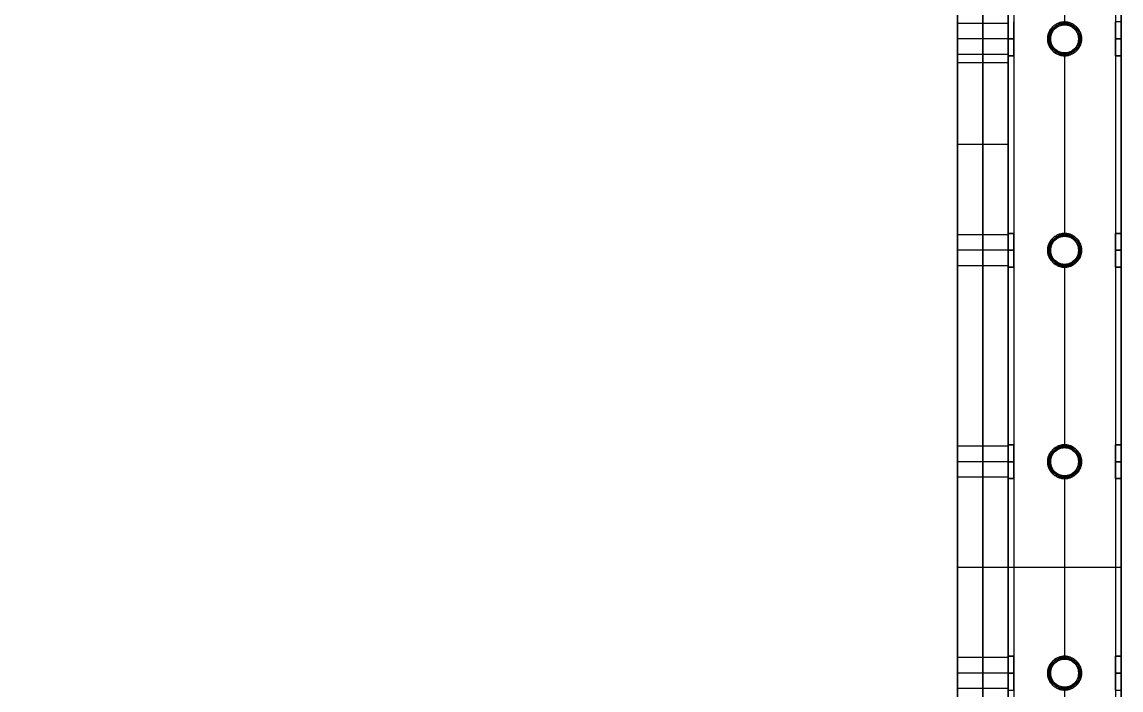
# Model space of a CAD drawing. Header units: millimetres. Extents: x -6529 to 809, y -8611 to 207.
# Drawn here: x 419.5 to 809, y -4096.7 to -3859.7 of the extents above; entities that cross this region are included whole.
import ezdxf

# ---------------------------------------------------------------- set-up
doc = ezdxf.new("R2010")
doc.units = ezdxf.units.MM
doc.header["$MEASUREMENT"] = 0
for name, color, linetype, true_color in [('gaten$11mm', 7, 'Continuous', 0xff6a35), ('platen', 7, 'Continuous', 0x007f00), ('staal', 5, 'Continuous', 0x0000ff)]:
    doc.layers.add(name, color=color, linetype=linetype, true_color=true_color)

# ---------------------------------------------------------------- blocks, each defined once
blk = doc.blocks.new('top plaat')
at = {"layer": 'platen'}
for p, q in [((1296, -125), (1296, -125, 18)), ((1290.5, -130.5), (1290.5, -130.5, 18)), ((1301.5, -130.5), (1301.5, -130.5, 18)), ((1296, -136), (1296, -136, 18)), ((1296, -200), (1296, -200, 18)), ((1290.5, -205.5), (1290.5, -205.5, 18)), ((1301.5, -205.5), (1301.5, -205.5, 18)), ((1296, -211), (1296, -211, 18)), ((1296, -275), (1296, -275, 18)), ((1290.5, -280.5), (1290.5, -280.5, 18)), ((1301.5, -280.5), (1301.5, -280.5, 18)), ((1296, -286), (1296, -286, 18)), ((1296, -350), (1296, -350, 18)), ((1290.5, -355.5), (1290.5, -355.5, 18)), ((1301.5, -355.5), (1301.5, -355.5, 18)), ((1296, -361), (1296, -361, 18))]:
    blk.add_line(p, q, dxfattribs=at)
for points in [[(1316, -1236), (1316, -927), (1316, -618), (1316, -309), (1316, 0)], [(1316, -1236, 18), (1316, -927, 18), (1316, -618, 18), (1316, -309, 18), (1316, 0, 18)], [(1316, -1236, 9), (1316, -927, 9), (1316, -618, 9), (1316, -309, 9), (1316, 0, 9)]]:
    blk.add_open_spline(points, degree=2, knots=[7292.2246, 7292.2246, 7292.2246, 7911.517745, 7911.517745, 8530.810891, 8530.810891, 8530.810891], dxfattribs=at)
for points, knots in [([(1290.5, -130.5), (1290.5, -125), (1296, -125), (1301.5, -125), (1301.5, -130.5), (1301.5, -136), (1296, -136), (1290.5, -136), (1290.5, -130.5)], [-31.415927, -31.415927, -31.415927, -23.561945, -23.561945, -15.707963, -15.707963, -7.853982, -7.853982, 0, 0, 0]), ([(1290.5, -130.5, 18), (1290.5, -125, 18), (1296, -125, 18), (1301.5, -125, 18), (1301.5, -130.5, 18), (1301.5, -136, 18), (1296, -136, 18), (1290.5, -136, 18), (1290.5, -130.5, 18)], [-31.415927, -31.415927, -31.415927, -23.561945, -23.561945, -15.707963, -15.707963, -7.853982, -7.853982, 0, 0, 0]), ([(1290.5, -130.5, 9), (1290.5, -136, 9), (1296, -136, 9), (1301.5, -136, 9), (1301.5, -130.5, 9), (1301.5, -125, 9), (1296, -125, 9), (1290.5, -125, 9), (1290.5, -130.5, 9)], [0, 0, 0, 7.853982, 7.853982, 15.707963, 15.707963, 23.561945, 23.561945, 31.415927, 31.415927, 31.415927]), ([(1290.5, -205.5), (1290.5, -200), (1296, -200), (1301.5, -200), (1301.5, -205.5), (1301.5, -211), (1296, -211), (1290.5, -211), (1290.5, -205.5)], [-31.415927, -31.415927, -31.415927, -23.561945, -23.561945, -15.707963, -15.707963, -7.853982, -7.853982, 0, 0, 0]), ([(1290.5, -205.5, 18), (1290.5, -200, 18), (1296, -200, 18), (1301.5, -200, 18), (1301.5, -205.5, 18), (1301.5, -211, 18), (1296, -211, 18), (1290.5, -211, 18), (1290.5, -205.5, 18)], [-31.415927, -31.415927, -31.415927, -23.561945, -23.561945, -15.707963, -15.707963, -7.853982, -7.853982, 0, 0, 0]), ([(1290.5, -205.5, 9), (1290.5, -211, 9), (1296, -211, 9), (1301.5, -211, 9), (1301.5, -205.5, 9), (1301.5, -200, 9), (1296, -200, 9), (1290.5, -200, 9), (1290.5, -205.5, 9)], [0, 0, 0, 7.853982, 7.853982, 15.707963, 15.707963, 23.561945, 23.561945, 31.415927, 31.415927, 31.415927]), ([(1290.5, -280.5), (1290.5, -275), (1296, -275), (1301.5, -275), (1301.5, -280.5), (1301.5, -286), (1296, -286), (1290.5, -286), (1290.5, -280.5)], [-31.415927, -31.415927, -31.415927, -23.561945, -23.561945, -15.707963, -15.707963, -7.853982, -7.853982, 0, 0, 0]), ([(1290.5, -280.5, 18), (1290.5, -275, 18), (1296, -275, 18), (1301.5, -275, 18), (1301.5, -280.5, 18), (1301.5, -286, 18), (1296, -286, 18), (1290.5, -286, 18), (1290.5, -280.5, 18)], [-31.415927, -31.415927, -31.415927, -23.561945, -23.561945, -15.707963, -15.707963, -7.853982, -7.853982, 0, 0, 0]), ([(1290.5, -280.5, 9), (1290.5, -286, 9), (1296, -286, 9), (1301.5, -286, 9), (1301.5, -280.5, 9), (1301.5, -275, 9), (1296, -275, 9), (1290.5, -275, 9), (1290.5, -280.5, 9)], [0, 0, 0, 7.853982, 7.853982, 15.707963, 15.707963, 23.561945, 23.561945, 31.415927, 31.415927, 31.415927]), ([(1290.5, -355.5), (1290.5, -350), (1296, -350), (1301.5, -350), (1301.5, -355.5), (1301.5, -361), (1296, -361), (1290.5, -361), (1290.5, -355.5)], [-31.415927, -31.415927, -31.415927, -23.561945, -23.561945, -15.707963, -15.707963, -7.853982, -7.853982, 0, 0, 0]), ([(1290.5, -355.5, 18), (1290.5, -350, 18), (1296, -350, 18), (1301.5, -350, 18), (1301.5, -355.5, 18), (1301.5, -361, 18), (1296, -361, 18), (1290.5, -361, 18), (1290.5, -355.5, 18)], [-31.415927, -31.415927, -31.415927, -23.561945, -23.561945, -15.707963, -15.707963, -7.853982, -7.853982, 0, 0, 0]), ([(1290.5, -355.5, 9), (1290.5, -361, 9), (1296, -361, 9), (1301.5, -361, 9), (1301.5, -355.5, 9), (1301.5, -350, 9), (1296, -350, 9), (1290.5, -350, 9), (1290.5, -355.5, 9)], [0, 0, 0, 7.853982, 7.853982, 15.707963, 15.707963, 23.561945, 23.561945, 31.415927, 31.415927, 31.415927])]:
    blk.add_rational_spline(points, [1, 0.707106781187, 1, 0.707106781187, 1, 0.707106781187, 1, 0.707106781187, 1], degree=2, knots=knots, dxfattribs=at)
blk = doc.blocks.new('plaat base')
at = {"layer": 'platen'}
for p, q in [((395.5, 43.5), (395.5, 43.5, 18)), ((390, 38), (390, 38, 18)), ((401, 38), (401, 38, 18)), ((395.5, 32.5), (395.5, 32.5, 18)), ((1296, -332), (1296, -332, 18)), ((1290.5, -337.5), (1290.5, -337.5, 18)), ((1301.5, -337.5), (1301.5, -337.5, 18)), ((1296, -343), (1296, -343, 18)), ((58, -600), (1258, -600)), ((58, -600, 18), (1258, -600, 18)), ((170.5, -1232.5), (170.5, -1232.5, 18)), ((245.5, -1232.5), (245.5, -1232.5, 18)), ((320.5, -1232.5), (320.5, -1232.5, 18)), ((165, -1238), (165, -1238, 18)), ((176, -1238), (176, -1238, 18)), ((240, -1238), (240, -1238, 18)), ((251, -1238), (251, -1238, 18)), ((315, -1238), (315, -1238, 18)), ((326, -1238), (326, -1238, 18)), ((170.5, -1243.5), (170.5, -1243.5, 18)), ((245.5, -1243.5), (245.5, -1243.5, 18)), ((320.5, -1243.5), (320.5, -1243.5, 18))]:
    blk.add_line(p, q, dxfattribs=at)
for points in [[(658, 58), (508, 58), (358, 58)], [(358, 58), (358, 58, 9), (358, 58, 18)], [(658, 58, 18), (508, 58, 18), (358, 58, 18)], [(358, 58), (358, 29), (358, 0)], [(358, 58, 18), (358, 29, 18), (358, 0, 18)], [(658, 58, 9), (508, 58, 9), (358, 58, 9)], [(358, 58, 9), (358, 29, 9), (358, 0, 9)], [(1258, -300), (1258, -121), (1258, 58)], [(1258, -300, 18), (1258, -121, 18), (1258, 58, 18)], [(1258, -300, 9), (1258, -121, 9), (1258, 58, 9)], [(358, 29), (358, 29, 9), (358, 29, 18)], [(358, 0), (179, 0), (0, 0)], [(358, 0, 18), (179, 0, 18), (0, 0, 18)], [(358, 0, 9), (179, 0, 9), (0, 0, 9)], [(179, 0), (179, 0, 9), (179, 0, 18)], [(358, 0), (358, 0, 9), (358, 0, 18)], [(1258, -121), (1258, -121, 9), (1258, -121, 18)], [(1316, -300), (1287, -300), (1258, -300)], [(1258, -300), (1258, -300, 9), (1258, -300, 18)], [(1316, -300, 18), (1287, -300, 18), (1258, -300, 18)], [(1316, -300, 9), (1287, -300, 9), (1258, -300, 9)], [(1287, -300), (1287, -300, 9), (1287, -300, 18)], [(1316, -600), (1316, -450), (1316, -300)], [(1316, -300), (1316, -300, 9), (1316, -300, 18)], [(1316, -600, 18), (1316, -450, 18), (1316, -300, 18)], [(1316, -600, 9), (1316, -450, 9), (1316, -300, 9)], [(358, -1258), (358, -1229), (358, -1200)], [(358, -1200), (358, -1200, 9), (358, -1200, 18)], [(358, -1258, 18), (358, -1229, 18), (358, -1200, 18)], [(358, -1200), (508, -1200), (658, -1200)], [(358, -1200, 18), (508, -1200, 18), (658, -1200, 18)], [(358, -1258, 9), (358, -1229, 9), (358, -1200, 9)], [(358, -1200, 9), (508, -1200, 9), (658, -1200, 9)], [(358, -1229), (358, -1229, 9), (358, -1229, 18)], [(58, -1258), (208, -1258), (358, -1258)], [(58, -1258, 18), (208, -1258, 18), (358, -1258, 18)], [(58, -1258, 9), (208, -1258, 9), (358, -1258, 9)], [(208, -1258), (208, -1258, 9), (208, -1258, 18)], [(358, -1258), (358, -1258, 9), (358, -1258, 18)]]:
    blk.add_open_spline(points, degree=2, dxfattribs=at)
for points in [[(395.5, 43.5), (401, 43.5), (401, 38), (401, 32.5), (395.5, 32.5), (390, 32.5), (390, 38), (390, 43.5), (395.5, 43.5)], [(395.5, 43.5, 18), (401, 43.5, 18), (401, 38, 18), (401, 32.5, 18), (395.5, 32.5, 18), (390, 32.5, 18), (390, 38, 18), (390, 43.5, 18), (395.5, 43.5, 18)], [(1290.5, -337.5), (1290.5, -332), (1296, -332), (1301.5, -332), (1301.5, -337.5), (1301.5, -343), (1296, -343), (1290.5, -343), (1290.5, -337.5)], [(1290.5, -337.5, 18), (1290.5, -332, 18), (1296, -332, 18), (1301.5, -332, 18), (1301.5, -337.5, 18), (1301.5, -343, 18), (1296, -343, 18), (1290.5, -343, 18), (1290.5, -337.5, 18)], [(170.5, -1243.5), (165, -1243.5), (165, -1238), (165, -1232.5), (170.5, -1232.5), (176, -1232.5), (176, -1238), (176, -1243.5), (170.5, -1243.5)], [(170.5, -1243.5, 18), (165, -1243.5, 18), (165, -1238, 18), (165, -1232.5, 18), (170.5, -1232.5, 18), (176, -1232.5, 18), (176, -1238, 18), (176, -1243.5, 18), (170.5, -1243.5, 18)], [(245.5, -1243.5), (240, -1243.5), (240, -1238), (240, -1232.5), (245.5, -1232.5), (251, -1232.5), (251, -1238), (251, -1243.5), (245.5, -1243.5)], [(245.5, -1243.5, 18), (240, -1243.5, 18), (240, -1238, 18), (240, -1232.5, 18), (245.5, -1232.5, 18), (251, -1232.5, 18), (251, -1238, 18), (251, -1243.5, 18), (245.5, -1243.5, 18)], [(320.5, -1243.5), (315, -1243.5), (315, -1238), (315, -1232.5), (320.5, -1232.5), (326, -1232.5), (326, -1238), (326, -1243.5), (320.5, -1243.5)], [(320.5, -1243.5, 18), (315, -1243.5, 18), (315, -1238, 18), (315, -1232.5, 18), (320.5, -1232.5, 18), (326, -1232.5, 18), (326, -1238, 18), (326, -1243.5, 18), (320.5, -1243.5, 18)]]:
    blk.add_rational_spline(points, [1, 0.707106781187, 1, 0.707106781187, 1, 0.707106781187, 1, 0.707106781187, 1], degree=2, knots=[-31.415927, -31.415927, -31.415927, -23.561945, -23.561945, -15.707963, -15.707963, -7.853982, -7.853982, 0, 0, 0], dxfattribs=at)

msp = doc.modelspace()

# ---------------------------------------------------------------- linework, layer by layer
at = {"layer": 'gaten$11mm'}
for centre in [(789.03, -3865.71), (789.03, -3940.71), (789.03, -4015.71), (789.03, -4090.71)]:
    msp.add_circle(centre, 5.5, dxfattribs=at)
at = {"layer": 'staal'}
for p, q in [((789.03, -3859.71, 1314), (789.03, -3859.71, 1316)), ((789.03, -3859.71, 1276), (789.03, -3859.71, 1278)), ((809.03, -3859.71, 1296), (807.03, -3859.71, 1296)), ((789.03, -3860.71, 38), (789.03, -3860.71, 40)), ((789.03, -3860.71), (789.03, -3860.71, 2)), ((769.03, -3865.71, 14), (771.03, -3865.71, 14)), ((769.03, -3865.71, 26), (771.03, -3865.71, 26)), ((771.03, -3865.71, 1290), (769.03, -3865.71, 1290)), ((771.03, -3865.71, 1302), (769.03, -3865.71, 1302)), ((783.03, -3865.71, 1314), (783.03, -3865.71, 1316)), ((783.03, -3865.71, 1276), (783.03, -3865.71, 1278)), ((784.03, -3865.71), (784.03, -3865.71, 2)), ((784.03, -3865.71, 38), (784.03, -3865.71, 40)), ((794.03, -3865.71, 38), (794.03, -3865.71, 40)), ((794.03, -3865.71), (794.03, -3865.71, 2)), ((795.03, -3865.71, 1314), (795.03, -3865.71, 1316)), ((795.03, -3865.71, 1276), (795.03, -3865.71, 1278)), ((807.03, -3865.71, 14), (809.03, -3865.71, 14)), ((807.03, -3865.71, 26), (809.03, -3865.71, 26)), ((809.03, -3865.71, 1290), (807.03, -3865.71, 1290)), ((809.03, -3865.71, 1302), (807.03, -3865.71, 1302)), ((789.03, -3870.71, 38), (789.03, -3870.71, 40)), ((789.03, -3870.71), (789.03, -3870.71, 2)), ((769.03, -3871.71, 20), (771.03, -3871.71, 20)), ((771.03, -3871.71, 1296), (769.03, -3871.71, 1296)), ((789.03, -3871.71, 1314), (789.03, -3871.71, 1316)), ((789.03, -3871.71, 1276), (789.03, -3871.71, 1278)), ((807.03, -3871.71, 20), (809.03, -3871.71, 20)), ((809.03, -3871.71, 1296), (807.03, -3871.71, 1296)), ((769.03, -3934.71, 20), (771.03, -3934.71, 20)), ((771.03, -3934.71, 1296), (769.03, -3934.71, 1296)), ((789.03, -3934.71, 1314), (789.03, -3934.71, 1316)), ((789.03, -3934.71, 1276), (789.03, -3934.71, 1278)), ((789.03, -3935.71, 38), (789.03, -3935.71, 40)), ((789.03, -3935.71), (789.03, -3935.71, 2)), ((807.03, -3934.71, 20), (809.03, -3934.71, 20)), ((809.03, -3934.71, 1296), (807.03, -3934.71, 1296)), ((769.03, -3940.71, 14), (771.03, -3940.71, 14)), ((769.03, -3940.71, 26), (771.03, -3940.71, 26)), ((771.03, -3940.71, 1290), (769.03, -3940.71, 1290)), ((771.03, -3940.71, 1302), (769.03, -3940.71, 1302)), ((783.03, -3940.71, 1314), (783.03, -3940.71, 1316)), ((783.03, -3940.71, 1276), (783.03, -3940.71, 1278)), ((784.03, -3940.71), (784.03, -3940.71, 2)), ((784.03, -3940.71, 38), (784.03, -3940.71, 40)), ((794.03, -3940.71, 38), (794.03, -3940.71, 40)), ((794.03, -3940.71), (794.03, -3940.71, 2)), ((795.03, -3940.71, 1314), (795.03, -3940.71, 1316)), ((795.03, -3940.71, 1276), (795.03, -3940.71, 1278)), ((807.03, -3940.71, 14), (809.03, -3940.71, 14)), ((807.03, -3940.71, 26), (809.03, -3940.71, 26)), ((809.03, -3940.71, 1290), (807.03, -3940.71, 1290)), ((809.03, -3940.71, 1302), (807.03, -3940.71, 1302)), ((769.03, -3946.71, 20), (771.03, -3946.71, 20)), ((771.03, -3946.71, 1296), (769.03, -3946.71, 1296)), ((789.03, -3945.71, 38), (789.03, -3945.71, 40)), ((789.03, -3945.71), (789.03, -3945.71, 2)), ((789.03, -3946.71, 1314), (789.03, -3946.71, 1316)), ((789.03, -3946.71, 1276), (789.03, -3946.71, 1278)), ((807.03, -3946.71, 20), (809.03, -3946.71, 20)), ((809.03, -3946.71, 1296), (807.03, -3946.71, 1296)), ((769.03, -4009.71, 20), (771.03, -4009.71, 20)), ((771.03, -4009.71, 1296), (769.03, -4009.71, 1296)), ((789.03, -4009.71, 1314), (789.03, -4009.71, 1316)), ((789.03, -4009.71, 1276), (789.03, -4009.71, 1278)), ((789.03, -4010.71, 38), (789.03, -4010.71, 40)), ((789.03, -4010.71), (789.03, -4010.71, 2)), ((807.03, -4009.71, 20), (809.03, -4009.71, 20)), ((809.03, -4009.71, 1296), (807.03, -4009.71, 1296)), ((769.03, -4015.71, 14), (771.03, -4015.71, 14)), ((769.03, -4015.71, 26), (771.03, -4015.71, 26)), ((771.03, -4015.71, 1290), (769.03, -4015.71, 1290)), ((771.03, -4015.71, 1302), (769.03, -4015.71, 1302)), ((783.03, -4015.71, 1314), (783.03, -4015.71, 1316)), ((783.03, -4015.71, 1276), (783.03, -4015.71, 1278)), ((784.03, -4015.71), (784.03, -4015.71, 2)), ((784.03, -4015.71, 38), (784.03, -4015.71, 40)), ((794.03, -4015.71, 38), (794.03, -4015.71, 40)), ((794.03, -4015.71), (794.03, -4015.71, 2)), ((795.03, -4015.71, 1314), (795.03, -4015.71, 1316)), ((795.03, -4015.71, 1276), (795.03, -4015.71, 1278)), ((807.03, -4015.71, 14), (809.03, -4015.71, 14)), ((807.03, -4015.71, 26), (809.03, -4015.71, 26)), ((809.03, -4015.71, 1290), (807.03, -4015.71, 1290)), ((809.03, -4015.71, 1302), (807.03, -4015.71, 1302)), ((769.03, -4021.71, 20), (771.03, -4021.71, 20)), ((771.03, -4021.71, 1296), (769.03, -4021.71, 1296)), ((789.03, -4020.71, 38), (789.03, -4020.71, 40)), ((789.03, -4020.71), (789.03, -4020.71, 2)), ((789.03, -4021.71, 1314), (789.03, -4021.71, 1316)), ((789.03, -4021.71, 1276), (789.03, -4021.71, 1278)), ((807.03, -4021.71, 20), (809.03, -4021.71, 20)), ((809.03, -4021.71, 1296), (807.03, -4021.71, 1296)), ((769.03, -4084.71, 20), (771.03, -4084.71, 20)), ((771.03, -4084.71, 1296), (769.03, -4084.71, 1296)), ((789.03, -4084.71, 1314), (789.03, -4084.71, 1316)), ((789.03, -4084.71, 1276), (789.03, -4084.71, 1278)), ((789.03, -4085.71, 38), (789.03, -4085.71, 40)), ((789.03, -4085.71), (789.03, -4085.71, 2)), ((807.03, -4084.71, 20), (809.03, -4084.71, 20)), ((809.03, -4084.71, 1296), (807.03, -4084.71, 1296)), ((769.03, -4090.71, 14), (771.03, -4090.71, 14)), ((769.03, -4090.71, 26), (771.03, -4090.71, 26)), ((771.03, -4090.71, 1290), (769.03, -4090.71, 1290)), ((771.03, -4090.71, 1302), (769.03, -4090.71, 1302)), ((783.03, -4090.71, 1314), (783.03, -4090.71, 1316)), ((783.03, -4090.71, 1276), (783.03, -4090.71, 1278)), ((784.03, -4090.71), (784.03, -4090.71, 2)), ((784.03, -4090.71, 38), (784.03, -4090.71, 40)), ((794.03, -4090.71, 38), (794.03, -4090.71, 40)), ((794.03, -4090.71), (794.03, -4090.71, 2)), ((795.03, -4090.71, 1314), (795.03, -4090.71, 1316)), ((795.03, -4090.71, 1276), (795.03, -4090.71, 1278)), ((807.03, -4090.71, 14), (809.03, -4090.71, 14)), ((807.03, -4090.71, 26), (809.03, -4090.71, 26)), ((809.03, -4090.71, 1290), (807.03, -4090.71, 1290)), ((809.03, -4090.71, 1302), (807.03, -4090.71, 1302)), ((769.03, -4096.71, 20), (771.03, -4096.71, 20)), ((789.03, -4095.71, 38), (789.03, -4095.71, 40)), ((789.03, -4095.71), (789.03, -4095.71, 2)), ((807.03, -4096.71, 20), (809.03, -4096.71, 20))]:
    msp.add_line(p, q, dxfattribs=at)
for points in [[(-506.97, -3695.21), (809.03, -3695.21), (809.03, -5011.21), (-506.97, -5011.21)], [(-466.97, -3735.21), (769.03, -3735.21), (769.03, -4971.21), (-466.97, -4971.21)]]:
    msp.add_lwpolyline(points, close=True, dxfattribs=at)
for centre in [(789.03, -3865.71), (789.03, -3865.71, 39), (789.03, -3865.71, 1), (789.03, -3940.71), (789.03, -3940.71, 39), (789.03, -3940.71, 1), (789.03, -4015.71), (789.03, -4015.71, 39), (789.03, -4015.71, 1), (789.03, -4090.71), (789.03, -4090.71, 39), (789.03, -4090.71, 1)]:
    msp.add_circle(centre, 5, dxfattribs=at)
for points in [[(809.03, -3695.21), (809.03, -4353.21), (809.03, -5011.21)], [(809.03, -3695.21, 40), (809.03, -4353.21, 40), (809.03, -5011.21, 40)], [(809.03, -3695.21, 1276), (809.03, -4353.21, 1276), (809.03, -5011.21, 1276)], [(809.03, -3695.21, 1316), (809.03, -4353.21, 1316), (809.03, -5011.21, 1316)], [(807.03, -3697.21, 38), (807.03, -4353.21, 38), (807.03, -5009.21, 38)], [(807.03, -3697.21, 2), (807.03, -4353.21, 2), (807.03, -5009.21, 2)], [(807.03, -3697.21, 1314), (807.03, -4353.21, 1314), (807.03, -5009.21, 1314)], [(807.03, -3697.21, 1278), (807.03, -4353.21, 1278), (807.03, -5009.21, 1278)], [(769.03, -3735.21), (769.03, -4353.21), (769.03, -4971.21)], [(769.03, -3735.21, 40), (769.03, -4353.21, 40), (769.03, -4971.21, 40)], [(769.03, -3735.21, 1276), (769.03, -4353.21, 1276), (769.03, -4971.21, 1276)], [(769.03, -3735.21, 1316), (769.03, -4353.21, 1316), (769.03, -4971.21, 1316)], [(771.03, -3733.21, 38), (771.03, -4353.21, 38), (771.03, -4973.21, 38)], [(771.03, -3733.21, 2), (771.03, -4353.21, 2), (771.03, -4973.21, 2)], [(771.03, -3733.21, 1314), (771.03, -4353.21, 1314), (771.03, -4973.21, 1314)], [(771.03, -3733.21, 1278), (771.03, -4353.21, 1278), (771.03, -4973.21, 1278)], [(789.03, -3795.71, 40), (789.03, -3828.21, 40), (789.03, -3860.71, 40)], [(789.03, -3795.71, 38), (789.03, -3828.21, 38), (789.03, -3860.71, 38)], [(789.03, -3795.71, 2), (789.03, -3828.21, 2), (789.03, -3860.71, 2)], [(789.03, -3795.71), (789.03, -3828.21), (789.03, -3860.71)], [(789.03, -3796.71, 1316), (789.03, -3828.21, 1316), (789.03, -3859.71, 1316)], [(789.03, -3796.71, 1314), (789.03, -3828.21, 1314), (789.03, -3859.71, 1314)], [(789.03, -3796.71, 1278), (789.03, -3828.21, 1278), (789.03, -3859.71, 1278)], [(789.03, -3796.71, 1276), (789.03, -3828.21, 1276), (789.03, -3859.71, 1276)], [(807.03, -3796.71, 1296), (807.03, -3828.21, 1296), (807.03, -3859.71, 1296)], [(809.03, -3796.71, 1296), (809.03, -3828.21, 1296), (809.03, -3859.71, 1296)], [(789.03, -3870.71, 40), (789.03, -3903.21, 40), (789.03, -3935.71, 40)], [(789.03, -3870.71, 38), (789.03, -3903.21, 38), (789.03, -3935.71, 38)], [(789.03, -3870.71, 2), (789.03, -3903.21, 2), (789.03, -3935.71, 2)], [(789.03, -3870.71), (789.03, -3903.21), (789.03, -3935.71)], [(769.03, -3871.71, 20), (769.03, -3903.21, 20), (769.03, -3934.71, 20)], [(769.03, -3871.71, 1296), (769.03, -3903.21, 1296), (769.03, -3934.71, 1296)], [(771.03, -3871.71, 20), (771.03, -3903.21, 20), (771.03, -3934.71, 20)], [(771.03, -3871.71, 1296), (771.03, -3903.21, 1296), (771.03, -3934.71, 1296)], [(789.03, -3871.71, 1316), (789.03, -3903.21, 1316), (789.03, -3934.71, 1316)], [(789.03, -3871.71, 1314), (789.03, -3903.21, 1314), (789.03, -3934.71, 1314)], [(789.03, -3871.71, 1278), (789.03, -3903.21, 1278), (789.03, -3934.71, 1278)], [(789.03, -3871.71, 1276), (789.03, -3903.21, 1276), (789.03, -3934.71, 1276)], [(807.03, -3871.71, 20), (807.03, -3903.21, 20), (807.03, -3934.71, 20)], [(807.03, -3871.71, 1296), (807.03, -3903.21, 1296), (807.03, -3934.71, 1296)], [(809.03, -3871.71, 20), (809.03, -3903.21, 20), (809.03, -3934.71, 20)], [(809.03, -3871.71, 1296), (809.03, -3903.21, 1296), (809.03, -3934.71, 1296)], [(769.03, -3946.71, 20), (769.03, -3978.21, 20), (769.03, -4009.71, 20)], [(769.03, -3946.71, 1296), (769.03, -3978.21, 1296), (769.03, -4009.71, 1296)], [(771.03, -3946.71, 20), (771.03, -3978.21, 20), (771.03, -4009.71, 20)], [(771.03, -3946.71, 1296), (771.03, -3978.21, 1296), (771.03, -4009.71, 1296)], [(789.03, -3945.71, 40), (789.03, -3978.21, 40), (789.03, -4010.71, 40)], [(789.03, -3945.71, 38), (789.03, -3978.21, 38), (789.03, -4010.71, 38)], [(789.03, -3945.71, 2), (789.03, -3978.21, 2), (789.03, -4010.71, 2)], [(789.03, -3945.71), (789.03, -3978.21), (789.03, -4010.71)], [(789.03, -3946.71, 1316), (789.03, -3978.21, 1316), (789.03, -4009.71, 1316)], [(789.03, -3946.71, 1314), (789.03, -3978.21, 1314), (789.03, -4009.71, 1314)], [(789.03, -3946.71, 1278), (789.03, -3978.21, 1278), (789.03, -4009.71, 1278)], [(789.03, -3946.71, 1276), (789.03, -3978.21, 1276), (789.03, -4009.71, 1276)], [(807.03, -3946.71, 20), (807.03, -3978.21, 20), (807.03, -4009.71, 20)], [(807.03, -3946.71, 1296), (807.03, -3978.21, 1296), (807.03, -4009.71, 1296)], [(809.03, -3946.71, 20), (809.03, -3978.21, 20), (809.03, -4009.71, 20)], [(809.03, -3946.71, 1296), (809.03, -3978.21, 1296), (809.03, -4009.71, 1296)], [(769.03, -4021.71, 20), (769.03, -4053.21, 20), (769.03, -4084.71, 20)], [(769.03, -4021.71, 1296), (769.03, -4053.21, 1296), (769.03, -4084.71, 1296)], [(771.03, -4021.71, 20), (771.03, -4053.21, 20), (771.03, -4084.71, 20)], [(771.03, -4021.71, 1296), (771.03, -4053.21, 1296), (771.03, -4084.71, 1296)], [(789.03, -4020.71, 40), (789.03, -4053.21, 40), (789.03, -4085.71, 40)], [(789.03, -4020.71, 38), (789.03, -4053.21, 38), (789.03, -4085.71, 38)], [(789.03, -4020.71, 2), (789.03, -4053.21, 2), (789.03, -4085.71, 2)], [(789.03, -4020.71), (789.03, -4053.21), (789.03, -4085.71)], [(789.03, -4021.71, 1316), (789.03, -4053.21, 1316), (789.03, -4084.71, 1316)], [(789.03, -4021.71, 1314), (789.03, -4053.21, 1314), (789.03, -4084.71, 1314)], [(789.03, -4021.71, 1278), (789.03, -4053.21, 1278), (789.03, -4084.71, 1278)], [(789.03, -4021.71, 1276), (789.03, -4053.21, 1276), (789.03, -4084.71, 1276)], [(807.03, -4021.71, 20), (807.03, -4053.21, 20), (807.03, -4084.71, 20)], [(807.03, -4021.71, 1296), (807.03, -4053.21, 1296), (807.03, -4084.71, 1296)], [(809.03, -4021.71, 20), (809.03, -4053.21, 20), (809.03, -4084.71, 20)], [(809.03, -4021.71, 1296), (809.03, -4053.21, 1296), (809.03, -4084.71, 1296)], [(769.03, -4096.71, 20), (769.03, -4128.21, 20), (769.03, -4159.71, 20)], [(771.03, -4096.71, 20), (771.03, -4128.21, 20), (771.03, -4159.71, 20)], [(789.03, -4095.71, 40), (789.03, -4128.21, 40), (789.03, -4160.71, 40)], [(789.03, -4095.71, 38), (789.03, -4128.21, 38), (789.03, -4160.71, 38)], [(789.03, -4095.71, 2), (789.03, -4128.21, 2), (789.03, -4160.71, 2)], [(789.03, -4095.71), (789.03, -4128.21), (789.03, -4160.71)], [(807.03, -4096.71, 20), (807.03, -4128.21, 20), (807.03, -4159.71, 20)], [(809.03, -4096.71, 20), (809.03, -4128.21, 20), (809.03, -4159.71, 20)]]:
    msp.add_open_spline(points, degree=2, dxfattribs=at)
for points, weights, knots in [([(769.03, -3865.71, 14), (769.03, -3871.71, 14), (769.03, -3871.71, 20), (769.03, -3871.71, 26), (769.03, -3865.71, 26), (769.03, -3859.71, 26), (769.03, -3859.71, 20), (769.03, -3859.71, 14), (769.03, -3865.71, 14)], [1, 0.707106781187, 1, 0.707106781187, 1, 0.707106781187, 1, 0.707106781187, 1], [-31.415927, -31.415927, -31.415927, -23.561945, -23.561945, -15.707963, -15.707963, -7.853982, -7.853982, 0, 0, 0]), ([(769.03, -3865.71, 1290), (769.03, -3871.71, 1290), (769.03, -3871.71, 1296), (769.03, -3871.71, 1302), (769.03, -3865.71, 1302), (769.03, -3859.71, 1302), (769.03, -3859.71, 1296), (769.03, -3859.71, 1290), (769.03, -3865.71, 1290)], [1, 0.707106781187, 1, 0.707106781187, 1, 0.707106781187, 1, 0.707106781187, 1], [-31.415927, -31.415927, -31.415927, -23.561945, -23.561945, -15.707963, -15.707963, -7.853982, -7.853982, 0, 0, 0]), ([(771.03, -3865.71, 14), (771.03, -3859.71, 14), (771.03, -3859.71, 20), (771.03, -3859.71, 26), (771.03, -3865.71, 26), (771.03, -3871.71, 26), (771.03, -3871.71, 20), (771.03, -3871.71, 14), (771.03, -3865.71, 14)], [1, 0.707106781187, 1, 0.707106781187, 1, 0.707106781187, 1, 0.707106781187, 1], [0, 0, 0, 7.853982, 7.853982, 15.707963, 15.707963, 23.561945, 23.561945, 31.415927, 31.415927, 31.415927]), ([(771.03, -3865.71, 1290), (771.03, -3859.71, 1290), (771.03, -3859.71, 1296), (771.03, -3859.71, 1302), (771.03, -3865.71, 1302), (771.03, -3871.71, 1302), (771.03, -3871.71, 1296), (771.03, -3871.71, 1290), (771.03, -3865.71, 1290)], [1, 0.707106781187, 1, 0.707106781187, 1, 0.707106781187, 1, 0.707106781187, 1], [0, 0, 0, 7.853982, 7.853982, 15.707963, 15.707963, 23.561945, 23.561945, 31.415927, 31.415927, 31.415927]), ([(783.03, -3865.71, 1316), (783.03, -3871.71, 1316), (789.03, -3871.71, 1316), (795.03, -3871.71, 1316), (795.03, -3865.71, 1316), (795.03, -3859.71, 1316), (789.03, -3859.71, 1316), (783.03, -3859.71, 1316), (783.03, -3865.71, 1316)], [1, 0.707106781187, 1, 0.707106781187, 1, 0.707106781187, 1, 0.707106781187, 1], [-31.415927, -31.415927, -31.415927, -23.561945, -23.561945, -15.707963, -15.707963, -7.853982, -7.853982, 0, 0, 0]), ([(783.03, -3865.71, 1314), (783.03, -3859.71, 1314), (789.03, -3859.71, 1314), (795.03, -3859.71, 1314), (795.03, -3865.71, 1314), (795.03, -3871.71, 1314), (789.03, -3871.71, 1314), (783.03, -3871.71, 1314), (783.03, -3865.71, 1314)], [1, 0.707106781187, 1, 0.707106781187, 1, 0.707106781187, 1, 0.707106781187, 1], [0, 0, 0, 7.853982, 7.853982, 15.707963, 15.707963, 23.561945, 23.561945, 31.415927, 31.415927, 31.415927]), ([(783.03, -3865.71, 1278), (783.03, -3871.71, 1278), (789.03, -3871.71, 1278), (795.03, -3871.71, 1278), (795.03, -3865.71, 1278), (795.03, -3859.71, 1278), (789.03, -3859.71, 1278), (783.03, -3859.71, 1278), (783.03, -3865.71, 1278)], [1, 0.707106781187, 1, 0.707106781187, 1, 0.707106781187, 1, 0.707106781187, 1], [-31.415927, -31.415927, -31.415927, -23.561945, -23.561945, -15.707963, -15.707963, -7.853982, -7.853982, 0, 0, 0]), ([(783.03, -3865.71, 1276), (783.03, -3859.71, 1276), (789.03, -3859.71, 1276), (795.03, -3859.71, 1276), (795.03, -3865.71, 1276), (795.03, -3871.71, 1276), (789.03, -3871.71, 1276), (783.03, -3871.71, 1276), (783.03, -3865.71, 1276)], [1, 0.707106781187, 1, 0.707106781187, 1, 0.707106781187, 1, 0.707106781187, 1], [0, 0, 0, 7.853982, 7.853982, 15.707963, 15.707963, 23.561945, 23.561945, 31.415927, 31.415927, 31.415927]), ([(807.03, -3865.71, 14), (807.03, -3871.71, 14), (807.03, -3871.71, 20), (807.03, -3871.71, 26), (807.03, -3865.71, 26), (807.03, -3859.71, 26), (807.03, -3859.71, 20), (807.03, -3859.71, 14), (807.03, -3865.71, 14)], [1, 0.707106781187, 1, 0.707106781187, 1, 0.707106781187, 1, 0.707106781187, 1], [-31.415927, -31.415927, -31.415927, -23.561945, -23.561945, -15.707963, -15.707963, -7.853982, -7.853982, 0, 0, 0]), ([(807.03, -3865.71, 1290), (807.03, -3871.71, 1290), (807.03, -3871.71, 1296), (807.03, -3871.71, 1302), (807.03, -3865.71, 1302), (807.03, -3859.71, 1302), (807.03, -3859.71, 1296), (807.03, -3859.71, 1290), (807.03, -3865.71, 1290)], [1, 0.707106781187, 1, 0.707106781187, 1, 0.707106781187, 1, 0.707106781187, 1], [-31.415927, -31.415927, -31.415927, -23.561945, -23.561945, -15.707963, -15.707963, -7.853982, -7.853982, 0, 0, 0]), ([(809.03, -3865.71, 14), (809.03, -3859.71, 14), (809.03, -3859.71, 20), (809.03, -3859.71, 26), (809.03, -3865.71, 26), (809.03, -3871.71, 26), (809.03, -3871.71, 20), (809.03, -3871.71, 14), (809.03, -3865.71, 14)], [1, 0.707106781187, 1, 0.707106781187, 1, 0.707106781187, 1, 0.707106781187, 1], [0, 0, 0, 7.853982, 7.853982, 15.707963, 15.707963, 23.561945, 23.561945, 31.415927, 31.415927, 31.415927]), ([(809.03, -3865.71, 1290), (809.03, -3859.71, 1290), (809.03, -3859.71, 1296), (809.03, -3859.71, 1302), (809.03, -3865.71, 1302), (809.03, -3871.71, 1302), (809.03, -3871.71, 1296), (809.03, -3871.71, 1290), (809.03, -3865.71, 1290)], [1, 0.707106781187, 1, 0.707106781187, 1, 0.707106781187, 1, 0.707106781187, 1], [0, 0, 0, 7.853982, 7.853982, 15.707963, 15.707963, 23.561945, 23.561945, 31.415927, 31.415927, 31.415927]), ([(784.03, -3865.71, 40), (784.03, -3870.71, 40), (789.03, -3870.71, 40), (794.03, -3870.71, 40), (794.03, -3865.71, 40), (794.03, -3860.71, 40), (789.03, -3860.71, 40), (784.03, -3860.71, 40), (784.03, -3865.71, 40)], [1, 0.707106781187, 1, 0.707106781187, 1, 0.707106781187, 1, 0.707106781187, 1], [-31.415927, -31.415927, -31.415927, -23.561945, -23.561945, -15.707963, -15.707963, -7.853982, -7.853982, 0, 0, 0]), ([(784.03, -3865.71, 38), (784.03, -3860.71, 38), (789.03, -3860.71, 38), (794.03, -3860.71, 38), (794.03, -3865.71, 38), (794.03, -3870.71, 38), (789.03, -3870.71, 38), (784.03, -3870.71, 38), (784.03, -3865.71, 38)], [1, 0.707106781187, 1, 0.707106781187, 1, 0.707106781187, 1, 0.707106781187, 1], [0, 0, 0, 7.853982, 7.853982, 15.707963, 15.707963, 23.561945, 23.561945, 31.415927, 31.415927, 31.415927]), ([(784.03, -3865.71, 2), (784.03, -3870.71, 2), (789.03, -3870.71, 2), (794.03, -3870.71, 2), (794.03, -3865.71, 2), (794.03, -3860.71, 2), (789.03, -3860.71, 2), (784.03, -3860.71, 2), (784.03, -3865.71, 2)], [1, 0.707106781187, 1, 0.707106781187, 1, 0.707106781187, 1, 0.707106781187, 1], [-31.415927, -31.415927, -31.415927, -23.561945, -23.561945, -15.707963, -15.707963, -7.853982, -7.853982, 0, 0, 0]), ([(769.03, -3940.71, 14), (769.03, -3946.71, 14), (769.03, -3946.71, 20), (769.03, -3946.71, 26), (769.03, -3940.71, 26), (769.03, -3934.71, 26), (769.03, -3934.71, 20), (769.03, -3934.71, 14), (769.03, -3940.71, 14)], [1, 0.707106781187, 1, 0.707106781187, 1, 0.707106781187, 1, 0.707106781187, 1], [-31.415927, -31.415927, -31.415927, -23.561945, -23.561945, -15.707963, -15.707963, -7.853982, -7.853982, 0, 0, 0]), ([(769.03, -3940.71, 1290), (769.03, -3946.71, 1290), (769.03, -3946.71, 1296), (769.03, -3946.71, 1302), (769.03, -3940.71, 1302), (769.03, -3934.71, 1302), (769.03, -3934.71, 1296), (769.03, -3934.71, 1290), (769.03, -3940.71, 1290)], [1, 0.707106781187, 1, 0.707106781187, 1, 0.707106781187, 1, 0.707106781187, 1], [-31.415927, -31.415927, -31.415927, -23.561945, -23.561945, -15.707963, -15.707963, -7.853982, -7.853982, 0, 0, 0]), ([(771.03, -3940.71, 14), (771.03, -3934.71, 14), (771.03, -3934.71, 20), (771.03, -3934.71, 26), (771.03, -3940.71, 26), (771.03, -3946.71, 26), (771.03, -3946.71, 20), (771.03, -3946.71, 14), (771.03, -3940.71, 14)], [1, 0.707106781187, 1, 0.707106781187, 1, 0.707106781187, 1, 0.707106781187, 1], [0, 0, 0, 7.853982, 7.853982, 15.707963, 15.707963, 23.561945, 23.561945, 31.415927, 31.415927, 31.415927]), ([(771.03, -3940.71, 1290), (771.03, -3934.71, 1290), (771.03, -3934.71, 1296), (771.03, -3934.71, 1302), (771.03, -3940.71, 1302), (771.03, -3946.71, 1302), (771.03, -3946.71, 1296), (771.03, -3946.71, 1290), (771.03, -3940.71, 1290)], [1, 0.707106781187, 1, 0.707106781187, 1, 0.707106781187, 1, 0.707106781187, 1], [0, 0, 0, 7.853982, 7.853982, 15.707963, 15.707963, 23.561945, 23.561945, 31.415927, 31.415927, 31.415927]), ([(783.03, -3940.71, 1316), (783.03, -3946.71, 1316), (789.03, -3946.71, 1316), (795.03, -3946.71, 1316), (795.03, -3940.71, 1316), (795.03, -3934.71, 1316), (789.03, -3934.71, 1316), (783.03, -3934.71, 1316), (783.03, -3940.71, 1316)], [1, 0.707106781187, 1, 0.707106781187, 1, 0.707106781187, 1, 0.707106781187, 1], [-31.415927, -31.415927, -31.415927, -23.561945, -23.561945, -15.707963, -15.707963, -7.853982, -7.853982, 0, 0, 0]), ([(783.03, -3940.71, 1314), (783.03, -3934.71, 1314), (789.03, -3934.71, 1314), (795.03, -3934.71, 1314), (795.03, -3940.71, 1314), (795.03, -3946.71, 1314), (789.03, -3946.71, 1314), (783.03, -3946.71, 1314), (783.03, -3940.71, 1314)], [1, 0.707106781187, 1, 0.707106781187, 1, 0.707106781187, 1, 0.707106781187, 1], [0, 0, 0, 7.853982, 7.853982, 15.707963, 15.707963, 23.561945, 23.561945, 31.415927, 31.415927, 31.415927]), ([(783.03, -3940.71, 1278), (783.03, -3946.71, 1278), (789.03, -3946.71, 1278), (795.03, -3946.71, 1278), (795.03, -3940.71, 1278), (795.03, -3934.71, 1278), (789.03, -3934.71, 1278), (783.03, -3934.71, 1278), (783.03, -3940.71, 1278)], [1, 0.707106781187, 1, 0.707106781187, 1, 0.707106781187, 1, 0.707106781187, 1], [-31.415927, -31.415927, -31.415927, -23.561945, -23.561945, -15.707963, -15.707963, -7.853982, -7.853982, 0, 0, 0]), ([(783.03, -3940.71, 1276), (783.03, -3934.71, 1276), (789.03, -3934.71, 1276), (795.03, -3934.71, 1276), (795.03, -3940.71, 1276), (795.03, -3946.71, 1276), (789.03, -3946.71, 1276), (783.03, -3946.71, 1276), (783.03, -3940.71, 1276)], [1, 0.707106781187, 1, 0.707106781187, 1, 0.707106781187, 1, 0.707106781187, 1], [0, 0, 0, 7.853982, 7.853982, 15.707963, 15.707963, 23.561945, 23.561945, 31.415927, 31.415927, 31.415927]), ([(784.03, -3940.71, 40), (784.03, -3945.71, 40), (789.03, -3945.71, 40), (794.03, -3945.71, 40), (794.03, -3940.71, 40), (794.03, -3935.71, 40), (789.03, -3935.71, 40), (784.03, -3935.71, 40), (784.03, -3940.71, 40)], [1, 0.707106781187, 1, 0.707106781187, 1, 0.707106781187, 1, 0.707106781187, 1], [-31.415927, -31.415927, -31.415927, -23.561945, -23.561945, -15.707963, -15.707963, -7.853982, -7.853982, 0, 0, 0]), ([(784.03, -3940.71, 38), (784.03, -3935.71, 38), (789.03, -3935.71, 38), (794.03, -3935.71, 38), (794.03, -3940.71, 38), (794.03, -3945.71, 38), (789.03, -3945.71, 38), (784.03, -3945.71, 38), (784.03, -3940.71, 38)], [1, 0.707106781187, 1, 0.707106781187, 1, 0.707106781187, 1, 0.707106781187, 1], [0, 0, 0, 7.853982, 7.853982, 15.707963, 15.707963, 23.561945, 23.561945, 31.415927, 31.415927, 31.415927]), ([(784.03, -3940.71, 2), (784.03, -3945.71, 2), (789.03, -3945.71, 2), (794.03, -3945.71, 2), (794.03, -3940.71, 2), (794.03, -3935.71, 2), (789.03, -3935.71, 2), (784.03, -3935.71, 2), (784.03, -3940.71, 2)], [1, 0.707106781187, 1, 0.707106781187, 1, 0.707106781187, 1, 0.707106781187, 1], [-31.415927, -31.415927, -31.415927, -23.561945, -23.561945, -15.707963, -15.707963, -7.853982, -7.853982, 0, 0, 0]), ([(807.03, -3940.71, 14), (807.03, -3946.71, 14), (807.03, -3946.71, 20), (807.03, -3946.71, 26), (807.03, -3940.71, 26), (807.03, -3934.71, 26), (807.03, -3934.71, 20), (807.03, -3934.71, 14), (807.03, -3940.71, 14)], [1, 0.707106781187, 1, 0.707106781187, 1, 0.707106781187, 1, 0.707106781187, 1], [-31.415927, -31.415927, -31.415927, -23.561945, -23.561945, -15.707963, -15.707963, -7.853982, -7.853982, 0, 0, 0]), ([(807.03, -3940.71, 1290), (807.03, -3946.71, 1290), (807.03, -3946.71, 1296), (807.03, -3946.71, 1302), (807.03, -3940.71, 1302), (807.03, -3934.71, 1302), (807.03, -3934.71, 1296), (807.03, -3934.71, 1290), (807.03, -3940.71, 1290)], [1, 0.707106781187, 1, 0.707106781187, 1, 0.707106781187, 1, 0.707106781187, 1], [-31.415927, -31.415927, -31.415927, -23.561945, -23.561945, -15.707963, -15.707963, -7.853982, -7.853982, 0, 0, 0]), ([(809.03, -3940.71, 14), (809.03, -3934.71, 14), (809.03, -3934.71, 20), (809.03, -3934.71, 26), (809.03, -3940.71, 26), (809.03, -3946.71, 26), (809.03, -3946.71, 20), (809.03, -3946.71, 14), (809.03, -3940.71, 14)], [1, 0.707106781187, 1, 0.707106781187, 1, 0.707106781187, 1, 0.707106781187, 1], [0, 0, 0, 7.853982, 7.853982, 15.707963, 15.707963, 23.561945, 23.561945, 31.415927, 31.415927, 31.415927]), ([(809.03, -3940.71, 1290), (809.03, -3934.71, 1290), (809.03, -3934.71, 1296), (809.03, -3934.71, 1302), (809.03, -3940.71, 1302), (809.03, -3946.71, 1302), (809.03, -3946.71, 1296), (809.03, -3946.71, 1290), (809.03, -3940.71, 1290)], [1, 0.707106781187, 1, 0.707106781187, 1, 0.707106781187, 1, 0.707106781187, 1], [0, 0, 0, 7.853982, 7.853982, 15.707963, 15.707963, 23.561945, 23.561945, 31.415927, 31.415927, 31.415927]), ([(769.03, -4015.71, 14), (769.03, -4021.71, 14), (769.03, -4021.71, 20), (769.03, -4021.71, 26), (769.03, -4015.71, 26), (769.03, -4009.71, 26), (769.03, -4009.71, 20), (769.03, -4009.71, 14), (769.03, -4015.71, 14)], [1, 0.707106781187, 1, 0.707106781187, 1, 0.707106781187, 1, 0.707106781187, 1], [-31.415927, -31.415927, -31.415927, -23.561945, -23.561945, -15.707963, -15.707963, -7.853982, -7.853982, 0, 0, 0]), ([(769.03, -4015.71, 1290), (769.03, -4021.71, 1290), (769.03, -4021.71, 1296), (769.03, -4021.71, 1302), (769.03, -4015.71, 1302), (769.03, -4009.71, 1302), (769.03, -4009.71, 1296), (769.03, -4009.71, 1290), (769.03, -4015.71, 1290)], [1, 0.707106781187, 1, 0.707106781187, 1, 0.707106781187, 1, 0.707106781187, 1], [-31.415927, -31.415927, -31.415927, -23.561945, -23.561945, -15.707963, -15.707963, -7.853982, -7.853982, 0, 0, 0]), ([(771.03, -4015.71, 14), (771.03, -4009.71, 14), (771.03, -4009.71, 20), (771.03, -4009.71, 26), (771.03, -4015.71, 26), (771.03, -4021.71, 26), (771.03, -4021.71, 20), (771.03, -4021.71, 14), (771.03, -4015.71, 14)], [1, 0.707106781187, 1, 0.707106781187, 1, 0.707106781187, 1, 0.707106781187, 1], [0, 0, 0, 7.853982, 7.853982, 15.707963, 15.707963, 23.561945, 23.561945, 31.415927, 31.415927, 31.415927]), ([(771.03, -4015.71, 1290), (771.03, -4009.71, 1290), (771.03, -4009.71, 1296), (771.03, -4009.71, 1302), (771.03, -4015.71, 1302), (771.03, -4021.71, 1302), (771.03, -4021.71, 1296), (771.03, -4021.71, 1290), (771.03, -4015.71, 1290)], [1, 0.707106781187, 1, 0.707106781187, 1, 0.707106781187, 1, 0.707106781187, 1], [0, 0, 0, 7.853982, 7.853982, 15.707963, 15.707963, 23.561945, 23.561945, 31.415927, 31.415927, 31.415927]), ([(783.03, -4015.71, 1316), (783.03, -4021.71, 1316), (789.03, -4021.71, 1316), (795.03, -4021.71, 1316), (795.03, -4015.71, 1316), (795.03, -4009.71, 1316), (789.03, -4009.71, 1316), (783.03, -4009.71, 1316), (783.03, -4015.71, 1316)], [1, 0.707106781187, 1, 0.707106781187, 1, 0.707106781187, 1, 0.707106781187, 1], [-31.415927, -31.415927, -31.415927, -23.561945, -23.561945, -15.707963, -15.707963, -7.853982, -7.853982, 0, 0, 0]), ([(783.03, -4015.71, 1314), (783.03, -4009.71, 1314), (789.03, -4009.71, 1314), (795.03, -4009.71, 1314), (795.03, -4015.71, 1314), (795.03, -4021.71, 1314), (789.03, -4021.71, 1314), (783.03, -4021.71, 1314), (783.03, -4015.71, 1314)], [1, 0.707106781187, 1, 0.707106781187, 1, 0.707106781187, 1, 0.707106781187, 1], [0, 0, 0, 7.853982, 7.853982, 15.707963, 15.707963, 23.561945, 23.561945, 31.415927, 31.415927, 31.415927]), ([(783.03, -4015.71, 1278), (783.03, -4021.71, 1278), (789.03, -4021.71, 1278), (795.03, -4021.71, 1278), (795.03, -4015.71, 1278), (795.03, -4009.71, 1278), (789.03, -4009.71, 1278), (783.03, -4009.71, 1278), (783.03, -4015.71, 1278)], [1, 0.707106781187, 1, 0.707106781187, 1, 0.707106781187, 1, 0.707106781187, 1], [-31.415927, -31.415927, -31.415927, -23.561945, -23.561945, -15.707963, -15.707963, -7.853982, -7.853982, 0, 0, 0]), ([(783.03, -4015.71, 1276), (783.03, -4009.71, 1276), (789.03, -4009.71, 1276), (795.03, -4009.71, 1276), (795.03, -4015.71, 1276), (795.03, -4021.71, 1276), (789.03, -4021.71, 1276), (783.03, -4021.71, 1276), (783.03, -4015.71, 1276)], [1, 0.707106781187, 1, 0.707106781187, 1, 0.707106781187, 1, 0.707106781187, 1], [0, 0, 0, 7.853982, 7.853982, 15.707963, 15.707963, 23.561945, 23.561945, 31.415927, 31.415927, 31.415927]), ([(784.03, -4015.71, 40), (784.03, -4020.71, 40), (789.03, -4020.71, 40), (794.03, -4020.71, 40), (794.03, -4015.71, 40), (794.03, -4010.71, 40), (789.03, -4010.71, 40), (784.03, -4010.71, 40), (784.03, -4015.71, 40)], [1, 0.707106781187, 1, 0.707106781187, 1, 0.707106781187, 1, 0.707106781187, 1], [-31.415927, -31.415927, -31.415927, -23.561945, -23.561945, -15.707963, -15.707963, -7.853982, -7.853982, 0, 0, 0]), ([(784.03, -4015.71, 38), (784.03, -4010.71, 38), (789.03, -4010.71, 38), (794.03, -4010.71, 38), (794.03, -4015.71, 38), (794.03, -4020.71, 38), (789.03, -4020.71, 38), (784.03, -4020.71, 38), (784.03, -4015.71, 38)], [1, 0.707106781187, 1, 0.707106781187, 1, 0.707106781187, 1, 0.707106781187, 1], [0, 0, 0, 7.853982, 7.853982, 15.707963, 15.707963, 23.561945, 23.561945, 31.415927, 31.415927, 31.415927]), ([(784.03, -4015.71, 2), (784.03, -4020.71, 2), (789.03, -4020.71, 2), (794.03, -4020.71, 2), (794.03, -4015.71, 2), (794.03, -4010.71, 2), (789.03, -4010.71, 2), (784.03, -4010.71, 2), (784.03, -4015.71, 2)], [1, 0.707106781187, 1, 0.707106781187, 1, 0.707106781187, 1, 0.707106781187, 1], [-31.415927, -31.415927, -31.415927, -23.561945, -23.561945, -15.707963, -15.707963, -7.853982, -7.853982, 0, 0, 0]), ([(807.03, -4015.71, 14), (807.03, -4021.71, 14), (807.03, -4021.71, 20), (807.03, -4021.71, 26), (807.03, -4015.71, 26), (807.03, -4009.71, 26), (807.03, -4009.71, 20), (807.03, -4009.71, 14), (807.03, -4015.71, 14)], [1, 0.707106781187, 1, 0.707106781187, 1, 0.707106781187, 1, 0.707106851018, 0.999999860338], [-31.415927, -31.415927, -31.415927, -23.561944, -23.561944, -15.707962, -15.707962, -7.85398, -7.85398, 0, 0, 0]), ([(807.03, -4015.71, 1290), (807.03, -4021.71, 1290), (807.03, -4021.71, 1296), (807.03, -4021.71, 1302), (807.03, -4015.71, 1302), (807.03, -4009.71, 1302), (807.03, -4009.71, 1296), (807.03, -4009.71, 1290), (807.03, -4015.71, 1290)], [1, 0.707106781187, 1, 0.707106781187, 1, 0.707106781187, 1, 0.707106851018, 0.999999860338], [-31.415927, -31.415927, -31.415927, -23.561944, -23.561944, -15.707962, -15.707962, -7.85398, -7.85398, 0, 0, 0]), ([(809.03, -4015.71, 14), (809.03, -4009.71, 14), (809.03, -4009.71, 20), (809.03, -4009.71, 26), (809.03, -4015.71, 26), (809.03, -4021.71, 26), (809.03, -4021.71, 20), (809.03, -4021.71, 14), (809.03, -4015.71, 14)], [1, 0.707106781187, 1, 0.707106781187, 1, 0.707106781187, 1, 0.707106781187, 1], [0, 0, 0, 7.853982, 7.853982, 15.707963, 15.707963, 23.561945, 23.561945, 31.415927, 31.415927, 31.415927]), ([(809.03, -4015.71, 1290), (809.03, -4009.71, 1290), (809.03, -4009.71, 1296), (809.03, -4009.71, 1302), (809.03, -4015.71, 1302), (809.03, -4021.71, 1302), (809.03, -4021.71, 1296), (809.03, -4021.71, 1290), (809.03, -4015.71, 1290)], [1, 0.707106781187, 1, 0.707106781187, 1, 0.707106781187, 1, 0.707106781187, 1], [0, 0, 0, 7.853982, 7.853982, 15.707963, 15.707963, 23.561945, 23.561945, 31.415927, 31.415927, 31.415927]), ([(769.03, -4090.71, 14), (769.03, -4096.71, 14), (769.03, -4096.71, 20), (769.03, -4096.71, 26), (769.03, -4090.71, 26), (769.03, -4084.71, 26), (769.03, -4084.71, 20), (769.03, -4084.71, 14), (769.03, -4090.71, 14)], [1, 0.707106781187, 1, 0.707106781187, 1, 0.707106781187, 1, 0.707106781187, 1], [-31.415927, -31.415927, -31.415927, -23.561945, -23.561945, -15.707963, -15.707963, -7.853982, -7.853982, 0, 0, 0]), ([(769.03, -4090.71, 1290), (769.03, -4096.71, 1290), (769.03, -4096.71, 1296), (769.03, -4096.71, 1302), (769.03, -4090.71, 1302), (769.03, -4084.71, 1302), (769.03, -4084.71, 1296), (769.03, -4084.71, 1290), (769.03, -4090.71, 1290)], [1, 0.707106781187, 1, 0.707106781187, 1, 0.707106781187, 1, 0.707106781187, 1], [-31.415927, -31.415927, -31.415927, -23.561945, -23.561945, -15.707963, -15.707963, -7.853982, -7.853982, 0, 0, 0]), ([(771.03, -4090.71, 14), (771.03, -4084.71, 14), (771.03, -4084.71, 20), (771.03, -4084.71, 26), (771.03, -4090.71, 26), (771.03, -4096.71, 26), (771.03, -4096.71, 20), (771.03, -4096.71, 14), (771.03, -4090.71, 14)], [1, 0.707106781187, 1, 0.707106781187, 1, 0.707106781187, 1, 0.707106781187, 1], [0, 0, 0, 7.853982, 7.853982, 15.707963, 15.707963, 23.561945, 23.561945, 31.415927, 31.415927, 31.415927]), ([(771.03, -4090.71, 1290), (771.03, -4084.71, 1290), (771.03, -4084.71, 1296), (771.03, -4084.71, 1302), (771.03, -4090.71, 1302), (771.03, -4096.71, 1302), (771.03, -4096.71, 1296), (771.03, -4096.71, 1290), (771.03, -4090.71, 1290)], [1, 0.707106781187, 1, 0.707106781187, 1, 0.707106781187, 1, 0.707106781187, 1], [0, 0, 0, 7.853982, 7.853982, 15.707963, 15.707963, 23.561945, 23.561945, 31.415927, 31.415927, 31.415927]), ([(783.03, -4090.71, 1316), (783.03, -4096.71, 1316), (789.03, -4096.71, 1316), (795.03, -4096.71, 1316), (795.03, -4090.71, 1316), (795.03, -4084.71, 1316), (789.03, -4084.71, 1316), (783.03, -4084.71, 1316), (783.03, -4090.71, 1316)], [1, 0.707106781187, 1, 0.707106781187, 1, 0.707106781187, 1, 0.707106781187, 1], [-31.415927, -31.415927, -31.415927, -23.561945, -23.561945, -15.707963, -15.707963, -7.853982, -7.853982, 0, 0, 0]), ([(783.03, -4090.71, 1314), (783.03, -4084.71, 1314), (789.03, -4084.71, 1314), (795.03, -4084.71, 1314), (795.03, -4090.71, 1314), (795.03, -4096.71, 1314), (789.03, -4096.71, 1314), (783.03, -4096.71, 1314), (783.03, -4090.71, 1314)], [1, 0.707106781187, 1, 0.707106781187, 1, 0.707106781187, 1, 0.707106781187, 1], [0, 0, 0, 7.853982, 7.853982, 15.707963, 15.707963, 23.561945, 23.561945, 31.415927, 31.415927, 31.415927]), ([(783.03, -4090.71, 1278), (783.03, -4096.71, 1278), (789.03, -4096.71, 1278), (795.03, -4096.71, 1278), (795.03, -4090.71, 1278), (795.03, -4084.71, 1278), (789.03, -4084.71, 1278), (783.03, -4084.71, 1278), (783.03, -4090.71, 1278)], [1, 0.707106781187, 1, 0.707106781187, 1, 0.707106781187, 1, 0.707106781187, 1], [-31.415927, -31.415927, -31.415927, -23.561945, -23.561945, -15.707963, -15.707963, -7.853982, -7.853982, 0, 0, 0]), ([(783.03, -4090.71, 1276), (783.03, -4084.71, 1276), (789.03, -4084.71, 1276), (795.03, -4084.71, 1276), (795.03, -4090.71, 1276), (795.03, -4096.71, 1276), (789.03, -4096.71, 1276), (783.03, -4096.71, 1276), (783.03, -4090.71, 1276)], [1, 0.707106781187, 1, 0.707106781187, 1, 0.707106781187, 1, 0.707106781187, 1], [0, 0, 0, 7.853982, 7.853982, 15.707963, 15.707963, 23.561945, 23.561945, 31.415927, 31.415927, 31.415927]), ([(784.03, -4090.71, 40), (784.03, -4095.71, 40), (789.03, -4095.71, 40), (794.03, -4095.71, 40), (794.03, -4090.71, 40), (794.03, -4085.71, 40), (789.03, -4085.71, 40), (784.03, -4085.71, 40), (784.03, -4090.71, 40)], [1, 0.707106781187, 1, 0.707106781187, 1, 0.707106781187, 1, 0.707106781187, 1], [-31.415927, -31.415927, -31.415927, -23.561945, -23.561945, -15.707963, -15.707963, -7.853982, -7.853982, 0, 0, 0]), ([(784.03, -4090.71, 38), (784.03, -4085.71, 38), (789.03, -4085.71, 38), (794.03, -4085.71, 38), (794.03, -4090.71, 38), (794.03, -4095.71, 38), (789.03, -4095.71, 38), (784.03, -4095.71, 38), (784.03, -4090.71, 38)], [1, 0.707106781187, 1, 0.707106781187, 1, 0.707106781187, 1, 0.707106781187, 1], [0, 0, 0, 7.853982, 7.853982, 15.707963, 15.707963, 23.561945, 23.561945, 31.415927, 31.415927, 31.415927]), ([(784.03, -4090.71, 2), (784.03, -4095.71, 2), (789.03, -4095.71, 2), (794.03, -4095.71, 2), (794.03, -4090.71, 2), (794.03, -4085.71, 2), (789.03, -4085.71, 2), (784.03, -4085.71, 2), (784.03, -4090.71, 2)], [1, 0.707106781187, 1, 0.707106781187, 1, 0.707106781187, 1, 0.707106781187, 1], [-31.415927, -31.415927, -31.415927, -23.561945, -23.561945, -15.707963, -15.707963, -7.853982, -7.853982, 0, 0, 0]), ([(807.03, -4090.71, 14), (807.03, -4096.71, 14), (807.03, -4096.71, 20), (807.03, -4096.71, 26), (807.03, -4090.71, 26), (807.03, -4084.71, 26), (807.03, -4084.71, 20), (807.03, -4084.71, 14), (807.03, -4090.71, 14)], [1, 0.707106781187, 1, 0.707106781187, 1, 0.707106781187, 1, 0.707106781187, 1], [-31.415927, -31.415927, -31.415927, -23.561945, -23.561945, -15.707963, -15.707963, -7.853982, -7.853982, 0, 0, 0]), ([(807.03, -4090.71, 1290), (807.03, -4096.71, 1290), (807.03, -4096.71, 1296), (807.03, -4096.71, 1302), (807.03, -4090.71, 1302), (807.03, -4084.71, 1302), (807.03, -4084.71, 1296), (807.03, -4084.71, 1290), (807.03, -4090.71, 1290)], [1, 0.707106781187, 1, 0.707106781187, 1, 0.707106781187, 1, 0.707106781187, 1], [-31.415927, -31.415927, -31.415927, -23.561945, -23.561945, -15.707963, -15.707963, -7.853982, -7.853982, 0, 0, 0]), ([(809.03, -4090.71, 14), (809.03, -4084.71, 14), (809.03, -4084.71, 20), (809.03, -4084.71, 26), (809.03, -4090.71, 26), (809.03, -4096.71, 26), (809.03, -4096.71, 20), (809.03, -4096.71, 14), (809.03, -4090.71, 14)], [1, 0.707106781187, 1, 0.707106781187, 1, 0.707106781187, 1, 0.707106781187, 1], [0, 0, 0, 7.853982, 7.853982, 15.707963, 15.707963, 23.561945, 23.561945, 31.415927, 31.415927, 31.415927]), ([(809.03, -4090.71, 1290), (809.03, -4084.71, 1290), (809.03, -4084.71, 1296), (809.03, -4084.71, 1302), (809.03, -4090.71, 1302), (809.03, -4096.71, 1302), (809.03, -4096.71, 1296), (809.03, -4096.71, 1290), (809.03, -4090.71, 1290)], [1, 0.707106781187, 1, 0.707106781187, 1, 0.707106781187, 1, 0.707106781187, 1], [0, 0, 0, 7.853982, 7.853982, 15.707963, 15.707963, 23.561945, 23.561945, 31.415927, 31.415927, 31.415927])]:
    msp.add_rational_spline(points, weights, degree=2, knots=knots, dxfattribs=at)

# ---------------------------------------------------------------- block references
at = {"layer": 'platen'}
for name, p in [('top plaat', (-506.97, -3735.21, 1316)), ('plaat base', (-506.97, -3753.21, 40))]:
    msp.add_blockref(name, p, dxfattribs=at)
at = {"layer": 'platen', "extrusion": (-1, 4.54671e-15, 0)}
msp.add_blockref('plaat base', (3695.21, 1258, -769.03), dxfattribs=at)

doc.saveas('drawing.dxf')
